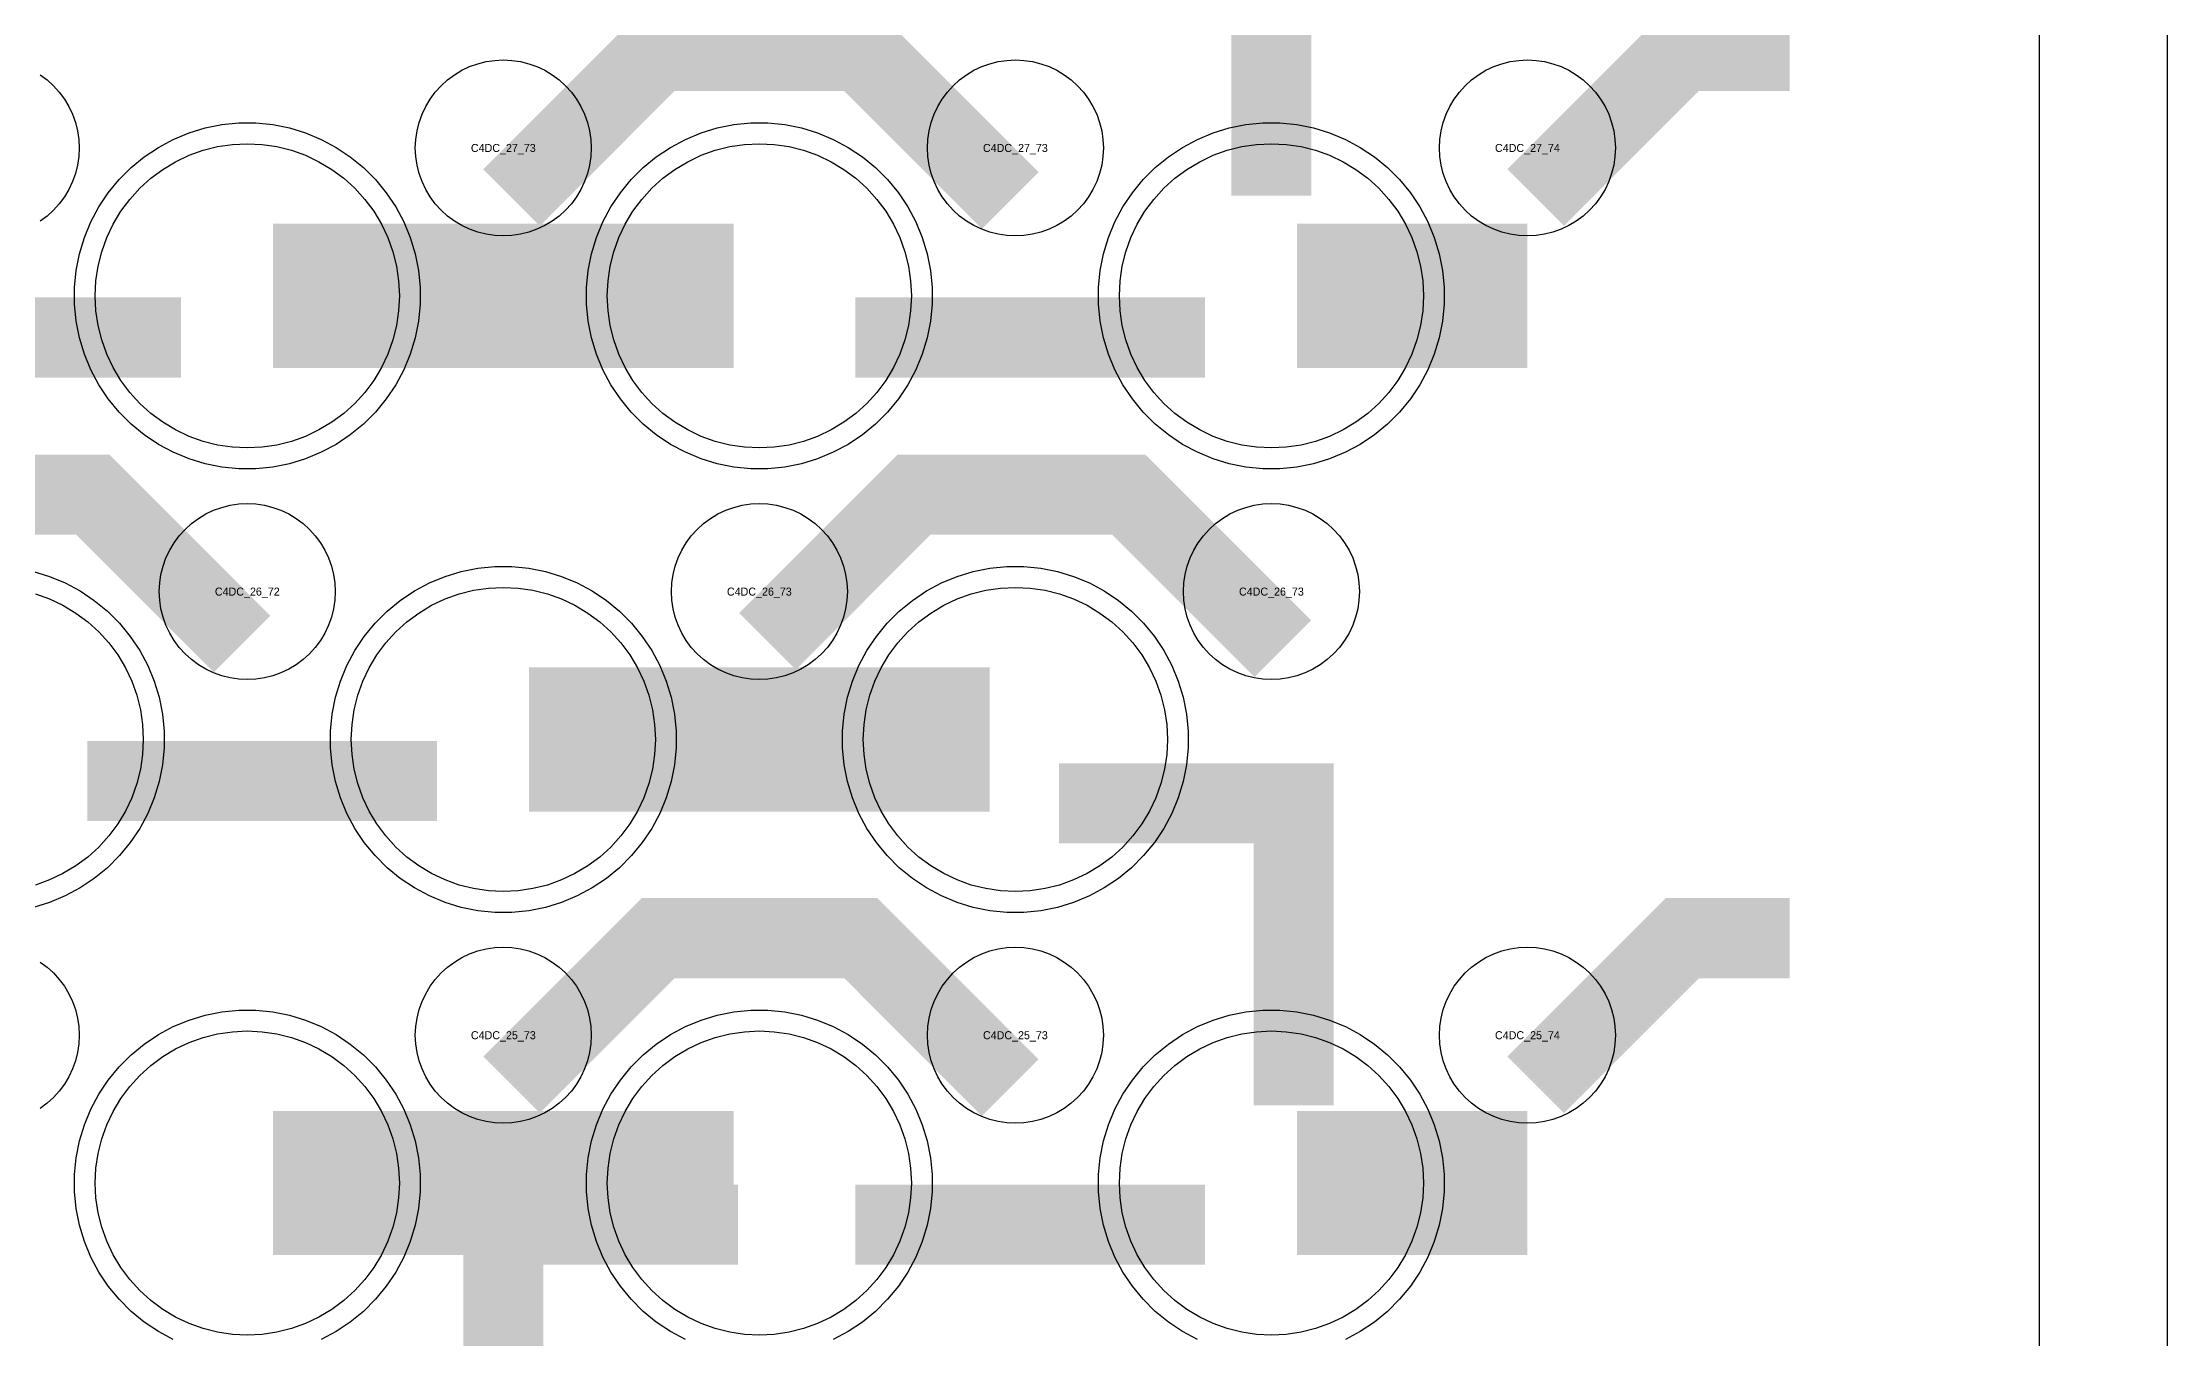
# Model space of a CAD drawing. Extents: x -11880 to 11880, y -14992 to 14992.
# Drawn here: x 11216 to 11880, y -11424 to -11019 of the extents above; entities that cross this region are included whole.
import ezdxf
from ezdxf.enums import TextEntityAlignment as Align

# ---------------------------------------------------------------- set-up
doc = ezdxf.new("R2010")
doc.units = 0
doc.header["$MEASUREMENT"] = 0
for name, color, linetype in [('GDS_775_DT_237', 138, 'CONTINUOUS'), ('OUTLINE', 30, 'CONTINUOUS'), ('RDL1_FS', 34, 'CONTINUOUS'), ('RDL_BS', 160, 'CONTINUOUS')]:
    doc.layers.add(name, color=color, linetype=linetype)

msp = doc.modelspace()

# ---------------------------------------------------------------- linework, layer by layer
at = {"layer": 'OUTLINE'}
for points in [[(-11880, -14992.5), (11880, -14992.5), (11880, 14992.5), (-11880, 14992.5)], [(-11840, -14952.5), (11840, -14952.5), (11840, 14952.5), (-11840, 14952.5)]]:
    msp.add_lwpolyline(points, close=True, dxfattribs=at)
at = {"layer": 'RDL1_FS', "color": 241, "true_color": 0xf7abae}
for points in [[(11280, -11145.844), (11275.343, -11145.615), (11270.732, -11144.931), (11266.209, -11143.799), (11261.819, -11142.227), (11257.605, -11140.235), (11253.605, -11137.837), (11249.86, -11135.059), (11246.406, -11131.929), (11243.276, -11128.475), (11240.498, -11124.73), (11238.1, -11120.73), (11236.108, -11116.516), (11234.536, -11112.126), (11233.404, -11107.603), (11232.72, -11102.992), (11232.491, -11098.335), (11232.72, -11093.678), (11233.404, -11089.067), (11234.536, -11084.544), (11236.108, -11080.154), (11238.1, -11075.94), (11240.498, -11071.94), (11243.276, -11068.195), (11246.406, -11064.741), (11249.86, -11061.611), (11253.605, -11058.833), (11257.605, -11056.435), (11261.819, -11054.443), (11266.209, -11052.871), (11270.732, -11051.739), (11275.343, -11051.055), (11280, -11050.826), (11284.657, -11051.055), (11289.268, -11051.739), (11293.791, -11052.871), (11298.181, -11054.443), (11302.395, -11056.435), (11306.395, -11058.833), (11310.14, -11061.611), (11313.594, -11064.741), (11316.724, -11068.195), (11319.502, -11071.94), (11321.9, -11075.94), (11323.892, -11080.154), (11325.464, -11084.544), (11326.596, -11089.067), (11327.28, -11093.678), (11327.509, -11098.335), (11327.28, -11102.992), (11326.596, -11107.603), (11325.464, -11112.126), (11323.892, -11116.516), (11321.9, -11120.73), (11319.502, -11124.73), (11316.724, -11128.475), (11313.594, -11131.929), (11310.14, -11135.059), (11306.395, -11137.837), (11302.395, -11140.235), (11298.181, -11142.227), (11293.791, -11143.799), (11289.268, -11144.931), (11284.657, -11145.615)], [(11440, -11145.844), (11435.343, -11145.615), (11430.732, -11144.931), (11426.209, -11143.799), (11421.819, -11142.227), (11417.605, -11140.235), (11413.605, -11137.837), (11409.86, -11135.059), (11406.406, -11131.929), (11403.276, -11128.475), (11400.498, -11124.73), (11398.1, -11120.73), (11396.108, -11116.516), (11394.536, -11112.126), (11393.404, -11107.603), (11392.72, -11102.992), (11392.491, -11098.335), (11392.72, -11093.678), (11393.404, -11089.067), (11394.536, -11084.544), (11396.108, -11080.154), (11398.1, -11075.94), (11400.498, -11071.94), (11403.276, -11068.195), (11406.406, -11064.741), (11409.86, -11061.611), (11413.605, -11058.833), (11417.605, -11056.435), (11421.819, -11054.443), (11426.209, -11052.871), (11430.732, -11051.739), (11435.343, -11051.055), (11440, -11050.826), (11444.657, -11051.055), (11449.268, -11051.739), (11453.791, -11052.871), (11458.181, -11054.443), (11462.395, -11056.435), (11466.395, -11058.833), (11470.14, -11061.611), (11473.594, -11064.741), (11476.724, -11068.195), (11479.502, -11071.94), (11481.9, -11075.94), (11483.892, -11080.154), (11485.464, -11084.544), (11486.596, -11089.067), (11487.28, -11093.678), (11487.509, -11098.335), (11487.28, -11102.992), (11486.596, -11107.603), (11485.464, -11112.126), (11483.892, -11116.516), (11481.9, -11120.73), (11479.502, -11124.73), (11476.724, -11128.475), (11473.594, -11131.929), (11470.14, -11135.059), (11466.395, -11137.837), (11462.395, -11140.235), (11458.181, -11142.227), (11453.791, -11143.799), (11449.268, -11144.931), (11444.657, -11145.615)], [(11600, -11145.844), (11595.343, -11145.615), (11590.732, -11144.931), (11586.209, -11143.799), (11581.819, -11142.227), (11577.605, -11140.235), (11573.605, -11137.837), (11569.86, -11135.059), (11566.406, -11131.929), (11563.276, -11128.475), (11560.498, -11124.73), (11558.1, -11120.73), (11556.108, -11116.516), (11554.536, -11112.126), (11553.404, -11107.603), (11552.72, -11102.992), (11552.491, -11098.335), (11552.72, -11093.678), (11553.404, -11089.067), (11554.536, -11084.544), (11556.108, -11080.154), (11558.1, -11075.94), (11560.498, -11071.94), (11563.276, -11068.195), (11566.406, -11064.741), (11569.86, -11061.611), (11573.605, -11058.833), (11577.605, -11056.435), (11581.819, -11054.443), (11586.209, -11052.871), (11590.732, -11051.739), (11595.343, -11051.055), (11600, -11050.826), (11604.657, -11051.055), (11609.268, -11051.739), (11613.791, -11052.871), (11618.181, -11054.443), (11622.395, -11056.435), (11626.395, -11058.833), (11630.14, -11061.611), (11633.594, -11064.741), (11636.724, -11068.195), (11639.502, -11071.94), (11641.9, -11075.94), (11643.892, -11080.154), (11645.464, -11084.544), (11646.596, -11089.067), (11647.28, -11093.678), (11647.509, -11098.335), (11647.28, -11102.992), (11646.596, -11107.603), (11645.464, -11112.126), (11643.892, -11116.516), (11641.9, -11120.73), (11639.502, -11124.73), (11636.724, -11128.475), (11633.594, -11131.929), (11630.14, -11135.059), (11626.395, -11137.837), (11622.395, -11140.235), (11618.181, -11142.227), (11613.791, -11143.799), (11609.268, -11144.931), (11604.657, -11145.615)], [(11360, -11284.409), (11355.343, -11284.18), (11350.732, -11283.496), (11346.209, -11282.364), (11341.819, -11280.792), (11337.605, -11278.8), (11333.605, -11276.402), (11329.86, -11273.624), (11326.406, -11270.494), (11323.276, -11267.04), (11320.498, -11263.295), (11318.1, -11259.295), (11316.108, -11255.081), (11314.536, -11250.691), (11313.404, -11246.168), (11312.72, -11241.557), (11312.491, -11236.9), (11312.72, -11232.243), (11313.404, -11227.632), (11314.536, -11223.109), (11316.108, -11218.719), (11318.1, -11214.505), (11320.498, -11210.505), (11323.276, -11206.76), (11326.406, -11203.306), (11329.86, -11200.176), (11333.605, -11197.398), (11337.605, -11195), (11341.819, -11193.008), (11346.209, -11191.436), (11350.732, -11190.304), (11355.343, -11189.62), (11360, -11189.391), (11364.657, -11189.62), (11369.268, -11190.304), (11373.791, -11191.436), (11378.181, -11193.008), (11382.395, -11195), (11386.395, -11197.398), (11390.14, -11200.176), (11393.594, -11203.306), (11396.724, -11206.76), (11399.502, -11210.505), (11401.9, -11214.505), (11403.892, -11218.719), (11405.464, -11223.109), (11406.596, -11227.632), (11407.28, -11232.243), (11407.509, -11236.9), (11407.28, -11241.557), (11406.596, -11246.168), (11405.464, -11250.691), (11403.892, -11255.081), (11401.9, -11259.295), (11399.502, -11263.295), (11396.724, -11267.04), (11393.594, -11270.494), (11390.14, -11273.624), (11386.395, -11276.402), (11382.395, -11278.8), (11378.181, -11280.792), (11373.791, -11282.364), (11369.268, -11283.496), (11364.657, -11284.18)], [(11520, -11284.409), (11515.343, -11284.18), (11510.732, -11283.496), (11506.209, -11282.364), (11501.819, -11280.792), (11497.605, -11278.8), (11493.605, -11276.402), (11489.86, -11273.624), (11486.406, -11270.494), (11483.276, -11267.04), (11480.498, -11263.295), (11478.1, -11259.295), (11476.108, -11255.081), (11474.536, -11250.691), (11473.404, -11246.168), (11472.72, -11241.557), (11472.491, -11236.9), (11472.72, -11232.243), (11473.404, -11227.632), (11474.536, -11223.109), (11476.108, -11218.719), (11478.1, -11214.505), (11480.498, -11210.505), (11483.276, -11206.76), (11486.406, -11203.306), (11489.86, -11200.176), (11493.605, -11197.398), (11497.605, -11195), (11501.819, -11193.008), (11506.209, -11191.436), (11510.732, -11190.304), (11515.343, -11189.62), (11520, -11189.391), (11524.657, -11189.62), (11529.268, -11190.304), (11533.791, -11191.436), (11538.181, -11193.008), (11542.395, -11195), (11546.395, -11197.398), (11550.14, -11200.176), (11553.594, -11203.306), (11556.724, -11206.76), (11559.502, -11210.505), (11561.9, -11214.505), (11563.892, -11218.719), (11565.464, -11223.109), (11566.596, -11227.632), (11567.28, -11232.243), (11567.509, -11236.9), (11567.28, -11241.557), (11566.596, -11246.168), (11565.464, -11250.691), (11563.892, -11255.081), (11561.9, -11259.295), (11559.502, -11263.295), (11556.724, -11267.04), (11553.594, -11270.494), (11550.14, -11273.624), (11546.395, -11276.402), (11542.395, -11278.8), (11538.181, -11280.792), (11533.791, -11282.364), (11529.268, -11283.496), (11524.657, -11284.18)], [(11280, -11422.969), (11275.343, -11422.74), (11270.732, -11422.056), (11266.209, -11420.924), (11261.819, -11419.352), (11257.605, -11417.36), (11253.605, -11414.962), (11249.86, -11412.184), (11246.406, -11409.054), (11243.276, -11405.6), (11240.498, -11401.855), (11238.1, -11397.855), (11236.108, -11393.641), (11234.536, -11389.251), (11233.404, -11384.728), (11232.72, -11380.117), (11232.491, -11375.46), (11232.72, -11370.803), (11233.404, -11366.192), (11234.536, -11361.669), (11236.108, -11357.279), (11238.1, -11353.065), (11240.498, -11349.065), (11243.276, -11345.32), (11246.406, -11341.866), (11249.86, -11338.736), (11253.605, -11335.958), (11257.605, -11333.56), (11261.819, -11331.568), (11266.209, -11329.996), (11270.732, -11328.864), (11275.343, -11328.18), (11280, -11327.951), (11284.657, -11328.18), (11289.268, -11328.864), (11293.791, -11329.996), (11298.181, -11331.568), (11302.395, -11333.56), (11306.395, -11335.958), (11310.14, -11338.736), (11313.594, -11341.866), (11316.724, -11345.32), (11319.502, -11349.065), (11321.9, -11353.065), (11323.892, -11357.279), (11325.464, -11361.669), (11326.596, -11366.192), (11327.28, -11370.803), (11327.509, -11375.46), (11327.28, -11380.117), (11326.596, -11384.728), (11325.464, -11389.251), (11323.892, -11393.641), (11321.9, -11397.855), (11319.502, -11401.855), (11316.724, -11405.6), (11313.594, -11409.054), (11310.14, -11412.184), (11306.395, -11414.962), (11302.395, -11417.36), (11298.181, -11419.352), (11293.791, -11420.924), (11289.268, -11422.056), (11284.657, -11422.74)], [(11440, -11422.969), (11435.343, -11422.74), (11430.732, -11422.056), (11426.209, -11420.924), (11421.819, -11419.352), (11417.605, -11417.36), (11413.605, -11414.962), (11409.86, -11412.184), (11406.406, -11409.054), (11403.276, -11405.6), (11400.498, -11401.855), (11398.1, -11397.855), (11396.108, -11393.641), (11394.536, -11389.251), (11393.404, -11384.728), (11392.72, -11380.117), (11392.491, -11375.46), (11392.72, -11370.803), (11393.404, -11366.192), (11394.536, -11361.669), (11396.108, -11357.279), (11398.1, -11353.065), (11400.498, -11349.065), (11403.276, -11345.32), (11406.406, -11341.866), (11409.86, -11338.736), (11413.605, -11335.958), (11417.605, -11333.56), (11421.819, -11331.568), (11426.209, -11329.996), (11430.732, -11328.864), (11435.343, -11328.18), (11440, -11327.951), (11444.657, -11328.18), (11449.268, -11328.864), (11453.791, -11329.996), (11458.181, -11331.568), (11462.395, -11333.56), (11466.395, -11335.958), (11470.14, -11338.736), (11473.594, -11341.866), (11476.724, -11345.32), (11479.502, -11349.065), (11481.9, -11353.065), (11483.892, -11357.279), (11485.464, -11361.669), (11486.596, -11366.192), (11487.28, -11370.803), (11487.509, -11375.46), (11487.28, -11380.117), (11486.596, -11384.728), (11485.464, -11389.251), (11483.892, -11393.641), (11481.9, -11397.855), (11479.502, -11401.855), (11476.724, -11405.6), (11473.594, -11409.054), (11470.14, -11412.184), (11466.395, -11414.962), (11462.395, -11417.36), (11458.181, -11419.352), (11453.791, -11420.924), (11449.268, -11422.056), (11444.657, -11422.74)], [(11600, -11422.969), (11595.343, -11422.74), (11590.732, -11422.056), (11586.209, -11420.924), (11581.819, -11419.352), (11577.605, -11417.36), (11573.605, -11414.962), (11569.86, -11412.184), (11566.406, -11409.054), (11563.276, -11405.6), (11560.498, -11401.855), (11558.1, -11397.855), (11556.108, -11393.641), (11554.536, -11389.251), (11553.404, -11384.728), (11552.72, -11380.117), (11552.491, -11375.46), (11552.72, -11370.803), (11553.404, -11366.192), (11554.536, -11361.669), (11556.108, -11357.279), (11558.1, -11353.065), (11560.498, -11349.065), (11563.276, -11345.32), (11566.406, -11341.866), (11569.86, -11338.736), (11573.605, -11335.958), (11577.605, -11333.56), (11581.819, -11331.568), (11586.209, -11329.996), (11590.732, -11328.864), (11595.343, -11328.18), (11600, -11327.951), (11604.657, -11328.18), (11609.268, -11328.864), (11613.791, -11329.996), (11618.181, -11331.568), (11622.395, -11333.56), (11626.395, -11335.958), (11630.14, -11338.736), (11633.594, -11341.866), (11636.724, -11345.32), (11639.502, -11349.065), (11641.9, -11353.065), (11643.892, -11357.279), (11645.464, -11361.669), (11646.596, -11366.192), (11647.28, -11370.803), (11647.509, -11375.46), (11647.28, -11380.117), (11646.596, -11384.728), (11645.464, -11389.251), (11643.892, -11393.641), (11641.9, -11397.855), (11639.502, -11401.855), (11636.724, -11405.6), (11633.594, -11409.054), (11630.14, -11412.184), (11626.395, -11414.962), (11622.395, -11417.36), (11618.181, -11419.352), (11613.791, -11420.924), (11609.268, -11422.056), (11604.657, -11422.74)]]:
    msp.add_lwpolyline(points, close=True, dxfattribs=at)
for points in [[(11288.002, -11098.335, 45, 45, 0), (11360.002, -11098.335, 45, 45, 0)], [(11360.002, -11098.335, 45, 45, 0), (11432.002, -11098.335, 45, 45, 0)], [(11608.002, -11098.335, 45, 45, 0), (11680.002, -11098.335, 45, 45, 0)], [(11368.002, -11236.9, 45, 45, 0), (11440.002, -11236.9, 45, 45, 0)], [(11440.002, -11236.9, 45, 45, 0), (11512.002, -11236.9, 45, 45, 0)], [(11288.002, -11375.46, 45, 45, 0), (11360.002, -11375.46, 45, 45, 0)], [(11360.002, -11375.46, 45, 45, 0), (11432.002, -11375.46, 45, 45, 0)], [(11608.002, -11375.46, 45, 45, 0), (11680.002, -11375.46, 45, 45, 0)]]:
    msp.add_lwpolyline(points, format="xyseb", dxfattribs=at)
msp.add_lwpolyline([(11213.791, -11191.436), (11218.181, -11193.008), (11222.395, -11195), (11226.395, -11197.398), (11230.14, -11200.176), (11233.594, -11203.306), (11236.724, -11206.76), (11239.502, -11210.505), (11241.9, -11214.505), (11243.892, -11218.719), (11245.464, -11223.109), (11246.596, -11227.632), (11247.28, -11232.243), (11247.509, -11236.9), (11247.28, -11241.557), (11246.596, -11246.168), (11245.464, -11250.691), (11243.892, -11255.081), (11241.9, -11259.295), (11239.502, -11263.295), (11236.724, -11267.04), (11233.594, -11270.494), (11230.14, -11273.624), (11226.395, -11276.402), (11222.395, -11278.8), (11218.181, -11280.792), (11213.791, -11282.364)], dxfattribs=at)
at = {"layer": 'RDL_BS', "color": 241, "true_color": 0xf7abae}
for points in [[(11600, -11067.065, 25, 25, 0), (11600, -10960.288, 25, 25, 0)], [(11600, -11067.065, 25, 25, 0), (11600, -10960.288, 25, 25, 0)], [(11150.016, -11111.348, 25, 25, 0), (11259.281, -11111.348, 25, 25, 0)], [(11470.016, -11111.348, 25, 25, 0), (11579.281, -11111.348, 25, 25, 0)], [(11606.951, -11351.144, 25, 25, 0), (11606.951, -11244.367, 25, 25, 0)], [(11606.951, -11351.144, 25, 25, 0), (11606.951, -11244.367, 25, 25, 0)], [(11230.016, -11249.913, 25, 25, 0), (11339.281, -11249.913, 25, 25, 0)], [(11619.451, -11256.867, 25, 25, 0), (11533.618, -11256.867, 25, 25, 0)], [(11619.451, -11256.867, 25, 25, 0), (11554.784, -11256.867, 25, 25, 0)], [(11360, -11482.755, 25, 25, 0), (11360, -11375.978, 25, 25, 0)], [(11360, -11482.755, 25, 25, 0), (11360, -11375.978, 25, 25, 0)], [(11347.5, -11388.478, 25, 25, 0), (11412.167, -11388.478, 25, 25, 0)], [(11347.5, -11388.478, 25, 25, 0), (11433.333, -11388.478, 25, 25, 0)], [(11470.016, -11388.473, 25, 25, 0), (11579.281, -11388.473, 25, 25, 0)]]:
    msp.add_lwpolyline(points, format="xyseb", dxfattribs=at)
at = {"layer": 'RDL_BS'}
for points in [[(11362.562, -11067.649, 25, 25, 0), (11408.377, -11021.834, 25, 25, 0), (11441.93, -11021.834, 25, 25, 0)], [(11518.401, -11068.548, 25, 25, 0), (11471.687, -11021.834, 25, 25, 0), (11441.929, -11021.834, 25, 25, 0)], [(11682.562, -11067.649, 25, 25, 0), (11728.377, -11021.834, 25, 25, 0), (11761.93, -11021.834, 25, 25, 0)], [(11278.401, -11207.113, 25, 25, 0), (11231.687, -11160.399, 25, 25, 0), (11201.929, -11160.399, 25, 25, 0)], [(11442.562, -11206.214, 25, 25, 0), (11488.377, -11160.399, 25, 25, 0), (11521.93, -11160.399, 25, 25, 0)], [(11603.555, -11208.519, 25, 25, 0), (11555.435, -11160.399, 25, 25, 0), (11521.838, -11160.399, 25, 25, 0)], [(11362.562, -11344.774, 25, 25, 0), (11408.377, -11298.959, 25, 25, 0), (11441.93, -11298.959, 25, 25, 0)], [(11518.401, -11345.673, 25, 25, 0), (11471.687, -11298.959, 25, 25, 0), (11441.929, -11298.959, 25, 25, 0)], [(11682.562, -11344.774, 25, 25, 0), (11728.377, -11298.959, 25, 25, 0), (11761.93, -11298.959, 25, 25, 0)]]:
    msp.add_lwpolyline(points, format="xyseb", dxfattribs=at)
for points in [[(11360, -11079.641), (11357.307, -11079.509), (11354.635, -11079.113), (11352.016, -11078.456), (11349.481, -11077.549), (11347.044, -11076.397), (11344.72, -11075.004), (11342.557, -11073.401), (11340.558, -11071.589), (11338.746, -11069.59), (11337.143, -11067.427), (11335.75, -11065.103), (11334.598, -11062.666), (11333.691, -11060.131), (11333.034, -11057.512), (11332.638, -11054.84), (11332.506, -11052.147), (11332.638, -11049.454), (11333.034, -11046.782), (11333.691, -11044.163), (11334.598, -11041.628), (11335.75, -11039.191), (11337.143, -11036.867), (11338.746, -11034.704), (11340.558, -11032.705), (11342.557, -11030.893), (11344.72, -11029.29), (11347.044, -11027.897), (11349.481, -11026.745), (11352.016, -11025.838), (11354.635, -11025.181), (11357.307, -11024.785), (11360, -11024.653), (11362.693, -11024.785), (11365.365, -11025.181), (11367.984, -11025.838), (11370.519, -11026.745), (11372.956, -11027.897), (11375.28, -11029.29), (11377.443, -11030.893), (11379.442, -11032.705), (11381.254, -11034.704), (11382.857, -11036.867), (11384.25, -11039.191), (11385.402, -11041.628), (11386.309, -11044.163), (11386.966, -11046.782), (11387.362, -11049.454), (11387.494, -11052.147), (11387.362, -11054.84), (11386.966, -11057.512), (11386.309, -11060.131), (11385.402, -11062.666), (11384.25, -11065.103), (11382.857, -11067.427), (11381.254, -11069.59), (11379.442, -11071.589), (11377.443, -11073.401), (11375.28, -11075.004), (11372.956, -11076.397), (11370.519, -11077.549), (11367.984, -11078.456), (11365.365, -11079.113), (11362.693, -11079.509)], [(11520, -11079.641), (11517.307, -11079.509), (11514.635, -11079.113), (11512.016, -11078.456), (11509.481, -11077.549), (11507.044, -11076.397), (11504.72, -11075.004), (11502.557, -11073.401), (11500.558, -11071.589), (11498.746, -11069.59), (11497.143, -11067.427), (11495.75, -11065.103), (11494.598, -11062.666), (11493.691, -11060.131), (11493.034, -11057.512), (11492.638, -11054.84), (11492.506, -11052.147), (11492.638, -11049.454), (11493.034, -11046.782), (11493.691, -11044.163), (11494.598, -11041.628), (11495.75, -11039.191), (11497.143, -11036.867), (11498.746, -11034.704), (11500.558, -11032.705), (11502.557, -11030.893), (11504.72, -11029.29), (11507.044, -11027.897), (11509.481, -11026.745), (11512.016, -11025.838), (11514.635, -11025.181), (11517.307, -11024.785), (11520, -11024.653), (11522.693, -11024.785), (11525.365, -11025.181), (11527.984, -11025.838), (11530.519, -11026.745), (11532.956, -11027.897), (11535.28, -11029.29), (11537.443, -11030.893), (11539.442, -11032.705), (11541.254, -11034.704), (11542.857, -11036.867), (11544.25, -11039.191), (11545.402, -11041.628), (11546.309, -11044.163), (11546.966, -11046.782), (11547.362, -11049.454), (11547.494, -11052.147), (11547.362, -11054.84), (11546.966, -11057.512), (11546.309, -11060.131), (11545.402, -11062.666), (11544.25, -11065.103), (11542.857, -11067.427), (11541.254, -11069.59), (11539.442, -11071.589), (11537.443, -11073.401), (11535.28, -11075.004), (11532.956, -11076.397), (11530.519, -11077.549), (11527.984, -11078.456), (11525.365, -11079.113), (11522.693, -11079.509)], [(11680, -11079.641), (11677.307, -11079.509), (11674.635, -11079.113), (11672.016, -11078.456), (11669.481, -11077.549), (11667.044, -11076.397), (11664.72, -11075.004), (11662.557, -11073.401), (11660.558, -11071.589), (11658.746, -11069.59), (11657.143, -11067.427), (11655.75, -11065.103), (11654.598, -11062.666), (11653.691, -11060.131), (11653.034, -11057.512), (11652.638, -11054.84), (11652.506, -11052.147), (11652.638, -11049.454), (11653.034, -11046.782), (11653.691, -11044.163), (11654.598, -11041.628), (11655.75, -11039.191), (11657.143, -11036.867), (11658.746, -11034.704), (11660.558, -11032.705), (11662.557, -11030.893), (11664.72, -11029.29), (11667.044, -11027.897), (11669.481, -11026.745), (11672.016, -11025.838), (11674.635, -11025.181), (11677.307, -11024.785), (11680, -11024.653), (11682.693, -11024.785), (11685.365, -11025.181), (11687.984, -11025.838), (11690.519, -11026.745), (11692.956, -11027.897), (11695.28, -11029.29), (11697.443, -11030.893), (11699.442, -11032.705), (11701.254, -11034.704), (11702.857, -11036.867), (11704.25, -11039.191), (11705.402, -11041.628), (11706.309, -11044.163), (11706.966, -11046.782), (11707.362, -11049.454), (11707.494, -11052.147), (11707.362, -11054.84), (11706.966, -11057.512), (11706.309, -11060.131), (11705.402, -11062.666), (11704.25, -11065.103), (11702.857, -11067.427), (11701.254, -11069.59), (11699.442, -11071.589), (11697.443, -11073.401), (11695.28, -11075.004), (11692.956, -11076.397), (11690.519, -11077.549), (11687.984, -11078.456), (11685.365, -11079.113), (11682.693, -11079.509)], [(11280, -11218.206), (11277.307, -11218.074), (11274.635, -11217.678), (11272.016, -11217.021), (11269.481, -11216.114), (11267.044, -11214.962), (11264.72, -11213.569), (11262.557, -11211.966), (11260.558, -11210.154), (11258.746, -11208.155), (11257.143, -11205.992), (11255.75, -11203.668), (11254.598, -11201.231), (11253.691, -11198.696), (11253.034, -11196.077), (11252.638, -11193.405), (11252.506, -11190.712), (11252.638, -11188.019), (11253.034, -11185.347), (11253.691, -11182.728), (11254.598, -11180.193), (11255.75, -11177.756), (11257.143, -11175.432), (11258.746, -11173.269), (11260.558, -11171.27), (11262.557, -11169.458), (11264.72, -11167.855), (11267.044, -11166.462), (11269.481, -11165.31), (11272.016, -11164.403), (11274.635, -11163.746), (11277.307, -11163.35), (11280, -11163.218), (11282.693, -11163.35), (11285.365, -11163.746), (11287.984, -11164.403), (11290.519, -11165.31), (11292.956, -11166.462), (11295.28, -11167.855), (11297.443, -11169.458), (11299.442, -11171.27), (11301.254, -11173.269), (11302.857, -11175.432), (11304.25, -11177.756), (11305.402, -11180.193), (11306.309, -11182.728), (11306.966, -11185.347), (11307.362, -11188.019), (11307.494, -11190.712), (11307.362, -11193.405), (11306.966, -11196.077), (11306.309, -11198.696), (11305.402, -11201.231), (11304.25, -11203.668), (11302.857, -11205.992), (11301.254, -11208.155), (11299.442, -11210.154), (11297.443, -11211.966), (11295.28, -11213.569), (11292.956, -11214.962), (11290.519, -11216.114), (11287.984, -11217.021), (11285.365, -11217.678), (11282.693, -11218.074)], [(11440, -11218.206), (11437.307, -11218.074), (11434.635, -11217.678), (11432.016, -11217.021), (11429.481, -11216.114), (11427.044, -11214.962), (11424.72, -11213.569), (11422.557, -11211.966), (11420.558, -11210.154), (11418.746, -11208.155), (11417.143, -11205.992), (11415.75, -11203.668), (11414.598, -11201.231), (11413.691, -11198.696), (11413.034, -11196.077), (11412.638, -11193.405), (11412.506, -11190.712), (11412.638, -11188.019), (11413.034, -11185.347), (11413.691, -11182.728), (11414.598, -11180.193), (11415.75, -11177.756), (11417.143, -11175.432), (11418.746, -11173.269), (11420.558, -11171.27), (11422.557, -11169.458), (11424.72, -11167.855), (11427.044, -11166.462), (11429.481, -11165.31), (11432.016, -11164.403), (11434.635, -11163.746), (11437.307, -11163.35), (11440, -11163.218), (11442.693, -11163.35), (11445.365, -11163.746), (11447.984, -11164.403), (11450.519, -11165.31), (11452.956, -11166.462), (11455.28, -11167.855), (11457.443, -11169.458), (11459.442, -11171.27), (11461.254, -11173.269), (11462.857, -11175.432), (11464.25, -11177.756), (11465.402, -11180.193), (11466.309, -11182.728), (11466.966, -11185.347), (11467.362, -11188.019), (11467.494, -11190.712), (11467.362, -11193.405), (11466.966, -11196.077), (11466.309, -11198.696), (11465.402, -11201.231), (11464.25, -11203.668), (11462.857, -11205.992), (11461.254, -11208.155), (11459.442, -11210.154), (11457.443, -11211.966), (11455.28, -11213.569), (11452.956, -11214.962), (11450.519, -11216.114), (11447.984, -11217.021), (11445.365, -11217.678), (11442.693, -11218.074)], [(11600, -11218.206), (11597.307, -11218.074), (11594.635, -11217.678), (11592.016, -11217.021), (11589.481, -11216.114), (11587.044, -11214.962), (11584.72, -11213.569), (11582.557, -11211.966), (11580.558, -11210.154), (11578.746, -11208.155), (11577.143, -11205.992), (11575.75, -11203.668), (11574.598, -11201.231), (11573.691, -11198.696), (11573.034, -11196.077), (11572.638, -11193.405), (11572.506, -11190.712), (11572.638, -11188.019), (11573.034, -11185.347), (11573.691, -11182.728), (11574.598, -11180.193), (11575.75, -11177.756), (11577.143, -11175.432), (11578.746, -11173.269), (11580.558, -11171.27), (11582.557, -11169.458), (11584.72, -11167.855), (11587.044, -11166.462), (11589.481, -11165.31), (11592.016, -11164.403), (11594.635, -11163.746), (11597.307, -11163.35), (11600, -11163.218), (11602.693, -11163.35), (11605.365, -11163.746), (11607.984, -11164.403), (11610.519, -11165.31), (11612.956, -11166.462), (11615.28, -11167.855), (11617.443, -11169.458), (11619.442, -11171.27), (11621.254, -11173.269), (11622.857, -11175.432), (11624.25, -11177.756), (11625.402, -11180.193), (11626.309, -11182.728), (11626.966, -11185.347), (11627.362, -11188.019), (11627.494, -11190.712), (11627.362, -11193.405), (11626.966, -11196.077), (11626.309, -11198.696), (11625.402, -11201.231), (11624.25, -11203.668), (11622.857, -11205.992), (11621.254, -11208.155), (11619.442, -11210.154), (11617.443, -11211.966), (11615.28, -11213.569), (11612.956, -11214.962), (11610.519, -11216.114), (11607.984, -11217.021), (11605.365, -11217.678), (11602.693, -11218.074)], [(11360, -11356.766), (11357.307, -11356.634), (11354.635, -11356.238), (11352.016, -11355.581), (11349.481, -11354.674), (11347.044, -11353.522), (11344.72, -11352.129), (11342.557, -11350.526), (11340.558, -11348.714), (11338.746, -11346.715), (11337.143, -11344.552), (11335.75, -11342.228), (11334.598, -11339.791), (11333.691, -11337.256), (11333.034, -11334.637), (11332.638, -11331.965), (11332.506, -11329.272), (11332.638, -11326.579), (11333.034, -11323.907), (11333.691, -11321.288), (11334.598, -11318.753), (11335.75, -11316.316), (11337.143, -11313.992), (11338.746, -11311.829), (11340.558, -11309.83), (11342.557, -11308.018), (11344.72, -11306.415), (11347.044, -11305.022), (11349.481, -11303.87), (11352.016, -11302.963), (11354.635, -11302.306), (11357.307, -11301.91), (11360, -11301.778), (11362.693, -11301.91), (11365.365, -11302.306), (11367.984, -11302.963), (11370.519, -11303.87), (11372.956, -11305.022), (11375.28, -11306.415), (11377.443, -11308.018), (11379.442, -11309.83), (11381.254, -11311.829), (11382.857, -11313.992), (11384.25, -11316.316), (11385.402, -11318.753), (11386.309, -11321.288), (11386.966, -11323.907), (11387.362, -11326.579), (11387.494, -11329.272), (11387.362, -11331.965), (11386.966, -11334.637), (11386.309, -11337.256), (11385.402, -11339.791), (11384.25, -11342.228), (11382.857, -11344.552), (11381.254, -11346.715), (11379.442, -11348.714), (11377.443, -11350.526), (11375.28, -11352.129), (11372.956, -11353.522), (11370.519, -11354.674), (11367.984, -11355.581), (11365.365, -11356.238), (11362.693, -11356.634)], [(11520, -11356.766), (11517.307, -11356.634), (11514.635, -11356.238), (11512.016, -11355.581), (11509.481, -11354.674), (11507.044, -11353.522), (11504.72, -11352.129), (11502.557, -11350.526), (11500.558, -11348.714), (11498.746, -11346.715), (11497.143, -11344.552), (11495.75, -11342.228), (11494.598, -11339.791), (11493.691, -11337.256), (11493.034, -11334.637), (11492.638, -11331.965), (11492.506, -11329.272), (11492.638, -11326.579), (11493.034, -11323.907), (11493.691, -11321.288), (11494.598, -11318.753), (11495.75, -11316.316), (11497.143, -11313.992), (11498.746, -11311.829), (11500.558, -11309.83), (11502.557, -11308.018), (11504.72, -11306.415), (11507.044, -11305.022), (11509.481, -11303.87), (11512.016, -11302.963), (11514.635, -11302.306), (11517.307, -11301.91), (11520, -11301.778), (11522.693, -11301.91), (11525.365, -11302.306), (11527.984, -11302.963), (11530.519, -11303.87), (11532.956, -11305.022), (11535.28, -11306.415), (11537.443, -11308.018), (11539.442, -11309.83), (11541.254, -11311.829), (11542.857, -11313.992), (11544.25, -11316.316), (11545.402, -11318.753), (11546.309, -11321.288), (11546.966, -11323.907), (11547.362, -11326.579), (11547.494, -11329.272), (11547.362, -11331.965), (11546.966, -11334.637), (11546.309, -11337.256), (11545.402, -11339.791), (11544.25, -11342.228), (11542.857, -11344.552), (11541.254, -11346.715), (11539.442, -11348.714), (11537.443, -11350.526), (11535.28, -11352.129), (11532.956, -11353.522), (11530.519, -11354.674), (11527.984, -11355.581), (11525.365, -11356.238), (11522.693, -11356.634)], [(11680, -11356.766), (11677.307, -11356.634), (11674.635, -11356.238), (11672.016, -11355.581), (11669.481, -11354.674), (11667.044, -11353.522), (11664.72, -11352.129), (11662.557, -11350.526), (11660.558, -11348.714), (11658.746, -11346.715), (11657.143, -11344.552), (11655.75, -11342.228), (11654.598, -11339.791), (11653.691, -11337.256), (11653.034, -11334.637), (11652.638, -11331.965), (11652.506, -11329.272), (11652.638, -11326.579), (11653.034, -11323.907), (11653.691, -11321.288), (11654.598, -11318.753), (11655.75, -11316.316), (11657.143, -11313.992), (11658.746, -11311.829), (11660.558, -11309.83), (11662.557, -11308.018), (11664.72, -11306.415), (11667.044, -11305.022), (11669.481, -11303.87), (11672.016, -11302.963), (11674.635, -11302.306), (11677.307, -11301.91), (11680, -11301.778), (11682.693, -11301.91), (11685.365, -11302.306), (11687.984, -11302.963), (11690.519, -11303.87), (11692.956, -11305.022), (11695.28, -11306.415), (11697.443, -11308.018), (11699.442, -11309.83), (11701.254, -11311.829), (11702.857, -11313.992), (11704.25, -11316.316), (11705.402, -11318.753), (11706.309, -11321.288), (11706.966, -11323.907), (11707.362, -11326.579), (11707.494, -11329.272), (11707.362, -11331.965), (11706.966, -11334.637), (11706.309, -11337.256), (11705.402, -11339.791), (11704.25, -11342.228), (11702.857, -11344.552), (11701.254, -11346.715), (11699.442, -11348.714), (11697.443, -11350.526), (11695.28, -11352.129), (11692.956, -11353.522), (11690.519, -11354.674), (11687.984, -11355.581), (11685.365, -11356.238), (11682.693, -11356.634)]]:
    msp.add_lwpolyline(points, close=True, dxfattribs=at)
for points in [[(11215.28, -11029.29), (11217.443, -11030.893), (11219.442, -11032.705), (11221.254, -11034.704), (11222.857, -11036.867), (11224.25, -11039.191), (11225.402, -11041.628), (11226.309, -11044.163), (11226.966, -11046.782), (11227.362, -11049.454), (11227.494, -11052.147), (11227.362, -11054.84), (11226.966, -11057.512), (11226.309, -11060.131), (11225.402, -11062.666), (11224.25, -11065.103), (11222.857, -11067.427), (11221.254, -11069.59), (11219.442, -11071.589), (11217.443, -11073.401), (11215.28, -11075.004)], [(11215.28, -11306.415), (11217.443, -11308.018), (11219.442, -11309.83), (11221.254, -11311.829), (11222.857, -11313.992), (11224.25, -11316.316), (11225.402, -11318.753), (11226.309, -11321.288), (11226.966, -11323.907), (11227.362, -11326.579), (11227.494, -11329.272), (11227.362, -11331.965), (11226.966, -11334.637), (11226.309, -11337.256), (11225.402, -11339.791), (11224.25, -11342.228), (11222.857, -11344.552), (11221.254, -11346.715), (11219.442, -11348.714), (11217.443, -11350.526), (11215.28, -11352.129)]]:
    msp.add_lwpolyline(points, dxfattribs=at)
at = {"layer": 'RDL_BS', "color": 241, "true_color": 0xf7abae}
for points in [[(11277.356, -11152.335), (11272.062, -11151.818), (11266.835, -11150.772), (11261.795, -11149.241), (11256.885, -11147.21), (11252.223, -11144.718), (11247.809, -11141.771), (11243.708, -11138.409), (11239.926, -11134.627), (11236.564, -11130.526), (11233.617, -11126.112), (11231.125, -11121.45), (11229.094, -11116.54), (11227.563, -11111.5), (11226.517, -11106.273), (11226, -11100.979), (11226, -11095.691), (11226.517, -11090.397), (11227.563, -11085.17), (11229.094, -11080.13), (11231.125, -11075.22), (11233.617, -11070.558), (11236.564, -11066.144), (11239.926, -11062.043), (11243.708, -11058.261), (11247.809, -11054.899), (11252.223, -11051.952), (11256.885, -11049.46), (11261.795, -11047.429), (11266.835, -11045.898), (11272.062, -11044.852), (11277.356, -11044.335), (11282.644, -11044.335), (11287.938, -11044.852), (11293.165, -11045.898), (11298.205, -11047.429), (11303.115, -11049.46), (11307.777, -11051.952), (11312.191, -11054.899), (11316.292, -11058.261), (11320.074, -11062.043), (11323.436, -11066.144), (11326.383, -11070.558), (11328.875, -11075.22), (11330.906, -11080.13), (11332.437, -11085.17), (11333.483, -11090.397), (11334, -11095.691), (11334, -11100.979), (11333.483, -11106.273), (11332.437, -11111.5), (11330.906, -11116.54), (11328.875, -11121.45), (11326.383, -11126.112), (11323.436, -11130.526), (11320.074, -11134.627), (11316.292, -11138.409), (11312.191, -11141.771), (11307.777, -11144.718), (11303.115, -11147.21), (11298.205, -11149.241), (11293.165, -11150.772), (11287.938, -11151.818), (11282.644, -11152.335)], [(11437.356, -11152.335), (11432.062, -11151.818), (11426.835, -11150.772), (11421.795, -11149.241), (11416.885, -11147.21), (11412.223, -11144.718), (11407.809, -11141.771), (11403.708, -11138.409), (11399.926, -11134.627), (11396.564, -11130.526), (11393.617, -11126.112), (11391.125, -11121.45), (11389.094, -11116.54), (11387.563, -11111.5), (11386.517, -11106.273), (11386, -11100.979), (11386, -11095.691), (11386.517, -11090.397), (11387.563, -11085.17), (11389.094, -11080.13), (11391.125, -11075.22), (11393.617, -11070.558), (11396.564, -11066.144), (11399.926, -11062.043), (11403.708, -11058.261), (11407.809, -11054.899), (11412.223, -11051.952), (11416.885, -11049.46), (11421.795, -11047.429), (11426.835, -11045.898), (11432.062, -11044.852), (11437.356, -11044.335), (11442.644, -11044.335), (11447.938, -11044.852), (11453.165, -11045.898), (11458.205, -11047.429), (11463.115, -11049.46), (11467.777, -11051.952), (11472.191, -11054.899), (11476.292, -11058.261), (11480.074, -11062.043), (11483.436, -11066.144), (11486.383, -11070.558), (11488.875, -11075.22), (11490.906, -11080.13), (11492.437, -11085.17), (11493.483, -11090.397), (11494, -11095.691), (11494, -11100.979), (11493.483, -11106.273), (11492.437, -11111.5), (11490.906, -11116.54), (11488.875, -11121.45), (11486.383, -11126.112), (11483.436, -11130.526), (11480.074, -11134.627), (11476.292, -11138.409), (11472.191, -11141.771), (11467.777, -11144.718), (11463.115, -11147.21), (11458.205, -11149.241), (11453.165, -11150.772), (11447.938, -11151.818), (11442.644, -11152.335)], [(11597.356, -11152.335), (11592.062, -11151.818), (11586.835, -11150.772), (11581.795, -11149.241), (11576.885, -11147.21), (11572.223, -11144.718), (11567.809, -11141.771), (11563.708, -11138.409), (11559.926, -11134.627), (11556.564, -11130.526), (11553.617, -11126.112), (11551.125, -11121.45), (11549.094, -11116.54), (11547.563, -11111.5), (11546.517, -11106.273), (11546, -11100.979), (11546, -11095.691), (11546.517, -11090.397), (11547.563, -11085.17), (11549.094, -11080.13), (11551.125, -11075.22), (11553.617, -11070.558), (11556.564, -11066.144), (11559.926, -11062.043), (11563.708, -11058.261), (11567.809, -11054.899), (11572.223, -11051.952), (11576.885, -11049.46), (11581.795, -11047.429), (11586.835, -11045.898), (11592.062, -11044.852), (11597.356, -11044.335), (11602.644, -11044.335), (11607.938, -11044.852), (11613.165, -11045.898), (11618.205, -11047.429), (11623.115, -11049.46), (11627.777, -11051.952), (11632.191, -11054.899), (11636.292, -11058.261), (11640.074, -11062.043), (11643.436, -11066.144), (11646.383, -11070.558), (11648.875, -11075.22), (11650.906, -11080.13), (11652.437, -11085.17), (11653.483, -11090.397), (11654, -11095.691), (11654, -11100.979), (11653.483, -11106.273), (11652.437, -11111.5), (11650.906, -11116.54), (11648.875, -11121.45), (11646.383, -11126.112), (11643.436, -11130.526), (11640.074, -11134.627), (11636.292, -11138.409), (11632.191, -11141.771), (11627.777, -11144.718), (11623.115, -11147.21), (11618.205, -11149.241), (11613.165, -11150.772), (11607.938, -11151.818), (11602.644, -11152.335)], [(11357.356, -11290.9), (11352.062, -11290.383), (11346.835, -11289.337), (11341.795, -11287.806), (11336.885, -11285.775), (11332.223, -11283.283), (11327.809, -11280.336), (11323.708, -11276.974), (11319.926, -11273.192), (11316.564, -11269.091), (11313.617, -11264.677), (11311.125, -11260.015), (11309.094, -11255.105), (11307.563, -11250.065), (11306.517, -11244.838), (11306, -11239.544), (11306, -11234.256), (11306.517, -11228.962), (11307.563, -11223.735), (11309.094, -11218.695), (11311.125, -11213.785), (11313.617, -11209.123), (11316.564, -11204.709), (11319.926, -11200.608), (11323.708, -11196.826), (11327.809, -11193.464), (11332.223, -11190.517), (11336.885, -11188.025), (11341.795, -11185.994), (11346.835, -11184.463), (11352.062, -11183.417), (11357.356, -11182.9), (11362.644, -11182.9), (11367.938, -11183.417), (11373.165, -11184.463), (11378.205, -11185.994), (11383.115, -11188.025), (11387.777, -11190.517), (11392.191, -11193.464), (11396.292, -11196.826), (11400.074, -11200.608), (11403.436, -11204.709), (11406.383, -11209.123), (11408.875, -11213.785), (11410.906, -11218.695), (11412.437, -11223.735), (11413.483, -11228.962), (11414, -11234.256), (11414, -11239.544), (11413.483, -11244.838), (11412.437, -11250.065), (11410.906, -11255.105), (11408.875, -11260.015), (11406.383, -11264.677), (11403.436, -11269.091), (11400.074, -11273.192), (11396.292, -11276.974), (11392.191, -11280.336), (11387.777, -11283.283), (11383.115, -11285.775), (11378.205, -11287.806), (11373.165, -11289.337), (11367.938, -11290.383), (11362.644, -11290.9)], [(11517.356, -11290.9), (11512.062, -11290.383), (11506.835, -11289.337), (11501.795, -11287.806), (11496.885, -11285.775), (11492.223, -11283.283), (11487.809, -11280.336), (11483.708, -11276.974), (11479.926, -11273.192), (11476.564, -11269.091), (11473.617, -11264.677), (11471.125, -11260.015), (11469.094, -11255.105), (11467.563, -11250.065), (11466.517, -11244.838), (11466, -11239.544), (11466, -11234.256), (11466.517, -11228.962), (11467.563, -11223.735), (11469.094, -11218.695), (11471.125, -11213.785), (11473.617, -11209.123), (11476.564, -11204.709), (11479.926, -11200.608), (11483.708, -11196.826), (11487.809, -11193.464), (11492.223, -11190.517), (11496.885, -11188.025), (11501.795, -11185.994), (11506.835, -11184.463), (11512.062, -11183.417), (11517.356, -11182.9), (11522.644, -11182.9), (11527.938, -11183.417), (11533.165, -11184.463), (11538.205, -11185.994), (11543.115, -11188.025), (11547.777, -11190.517), (11552.191, -11193.464), (11556.292, -11196.826), (11560.074, -11200.608), (11563.436, -11204.709), (11566.383, -11209.123), (11568.875, -11213.785), (11570.906, -11218.695), (11572.437, -11223.735), (11573.483, -11228.962), (11574, -11234.256), (11574, -11239.544), (11573.483, -11244.838), (11572.437, -11250.065), (11570.906, -11255.105), (11568.875, -11260.015), (11566.383, -11264.677), (11563.436, -11269.091), (11560.074, -11273.192), (11556.292, -11276.974), (11552.191, -11280.336), (11547.777, -11283.283), (11543.115, -11285.775), (11538.205, -11287.806), (11533.165, -11289.337), (11527.938, -11290.383), (11522.644, -11290.9)]]:
    msp.add_lwpolyline(points, close=True, dxfattribs=at)
for points in [[(11213.165, -11184.463), (11218.205, -11185.994), (11223.115, -11188.025), (11227.777, -11190.517), (11232.191, -11193.464), (11236.292, -11196.826), (11240.074, -11200.608), (11243.436, -11204.709), (11246.383, -11209.123), (11248.875, -11213.785), (11250.906, -11218.695), (11252.437, -11223.735), (11253.483, -11228.962), (11254, -11234.256), (11254, -11239.544), (11253.483, -11244.838), (11252.437, -11250.065), (11250.906, -11255.105), (11248.875, -11260.015), (11246.383, -11264.677), (11243.436, -11269.091), (11240.074, -11273.192), (11236.292, -11276.974), (11232.191, -11280.336), (11227.777, -11283.283), (11223.115, -11285.775), (11218.205, -11287.806), (11213.165, -11289.337)], [(11256.885, -11424.335), (11252.223, -11421.843), (11247.809, -11418.896), (11243.708, -11415.534), (11239.926, -11411.752), (11236.564, -11407.651), (11233.617, -11403.237), (11231.125, -11398.575), (11229.094, -11393.665), (11227.563, -11388.625), (11226.517, -11383.398), (11226, -11378.104), (11226, -11372.816), (11226.517, -11367.522), (11227.563, -11362.295), (11229.094, -11357.255), (11231.125, -11352.345), (11233.617, -11347.683), (11236.564, -11343.269), (11239.926, -11339.168), (11243.708, -11335.386), (11247.809, -11332.024), (11252.223, -11329.077), (11256.885, -11326.585), (11261.795, -11324.554), (11266.835, -11323.023), (11272.062, -11321.977), (11277.356, -11321.46), (11282.644, -11321.46), (11287.938, -11321.977), (11293.165, -11323.023), (11298.205, -11324.554), (11303.115, -11326.585), (11307.777, -11329.077), (11312.191, -11332.024), (11316.292, -11335.386), (11320.074, -11339.168), (11323.436, -11343.269), (11326.383, -11347.683), (11328.875, -11352.345), (11330.906, -11357.255), (11332.437, -11362.295), (11333.483, -11367.522), (11334, -11372.816), (11334, -11378.104), (11333.483, -11383.398), (11332.437, -11388.625), (11330.906, -11393.665), (11328.875, -11398.575), (11326.383, -11403.237), (11323.436, -11407.651), (11320.074, -11411.752), (11316.292, -11415.534), (11312.191, -11418.896), (11307.777, -11421.843), (11303.115, -11424.335)], [(11416.885, -11424.335), (11412.223, -11421.843), (11407.809, -11418.896), (11403.708, -11415.534), (11399.926, -11411.752), (11396.564, -11407.651), (11393.617, -11403.237), (11391.125, -11398.575), (11389.094, -11393.665), (11387.563, -11388.625), (11386.517, -11383.398), (11386, -11378.104), (11386, -11372.816), (11386.517, -11367.522), (11387.563, -11362.295), (11389.094, -11357.255), (11391.125, -11352.345), (11393.617, -11347.683), (11396.564, -11343.269), (11399.926, -11339.168), (11403.708, -11335.386), (11407.809, -11332.024), (11412.223, -11329.077), (11416.885, -11326.585), (11421.795, -11324.554), (11426.835, -11323.023), (11432.062, -11321.977), (11437.356, -11321.46), (11442.644, -11321.46), (11447.938, -11321.977), (11453.165, -11323.023), (11458.205, -11324.554), (11463.115, -11326.585), (11467.777, -11329.077), (11472.191, -11332.024), (11476.292, -11335.386), (11480.074, -11339.168), (11483.436, -11343.269), (11486.383, -11347.683), (11488.875, -11352.345), (11490.906, -11357.255), (11492.437, -11362.295), (11493.483, -11367.522), (11494, -11372.816), (11494, -11378.104), (11493.483, -11383.398), (11492.437, -11388.625), (11490.906, -11393.665), (11488.875, -11398.575), (11486.383, -11403.237), (11483.436, -11407.651), (11480.074, -11411.752), (11476.292, -11415.534), (11472.191, -11418.896), (11467.777, -11421.843), (11463.115, -11424.335)], [(11576.885, -11424.335), (11572.223, -11421.843), (11567.809, -11418.896), (11563.708, -11415.534), (11559.926, -11411.752), (11556.564, -11407.651), (11553.617, -11403.237), (11551.125, -11398.575), (11549.094, -11393.665), (11547.563, -11388.625), (11546.517, -11383.398), (11546, -11378.104), (11546, -11372.816), (11546.517, -11367.522), (11547.563, -11362.295), (11549.094, -11357.255), (11551.125, -11352.345), (11553.617, -11347.683), (11556.564, -11343.269), (11559.926, -11339.168), (11563.708, -11335.386), (11567.809, -11332.024), (11572.223, -11329.077), (11576.885, -11326.585), (11581.795, -11324.554), (11586.835, -11323.023), (11592.062, -11321.977), (11597.356, -11321.46), (11602.644, -11321.46), (11607.938, -11321.977), (11613.165, -11323.023), (11618.205, -11324.554), (11623.115, -11326.585), (11627.777, -11329.077), (11632.191, -11332.024), (11636.292, -11335.386), (11640.074, -11339.168), (11643.436, -11343.269), (11646.383, -11347.683), (11648.875, -11352.345), (11650.906, -11357.255), (11652.437, -11362.295), (11653.483, -11367.522), (11654, -11372.816), (11654, -11378.104), (11653.483, -11383.398), (11652.437, -11388.625), (11650.906, -11393.665), (11648.875, -11398.575), (11646.383, -11403.237), (11643.436, -11407.651), (11640.074, -11411.752), (11636.292, -11415.534), (11632.191, -11418.896), (11627.777, -11421.843), (11623.115, -11424.335)]]:
    msp.add_lwpolyline(points, dxfattribs=at)

# ---------------------------------------------------------------- texts
at = {"layer": 'GDS_775_DT_237'}
for s, p in [('C4DC_27_73', (11360, -11052.147)), ('C4DC_27_73', (11360, -11052.147)), ('C4DC_27_73', (11520, -11052.147)), ('C4DC_27_73', (11520, -11052.147)), ('C4DC_27_74', (11680, -11052.147)), ('C4DC_27_74', (11680, -11052.147)), ('C4DC_26_72', (11280, -11190.712)), ('C4DC_26_72', (11280, -11190.712)), ('C4DC_26_73', (11440, -11190.712)), ('C4DC_26_73', (11440, -11190.712)), ('C4DC_26_73', (11600, -11190.712)), ('C4DC_26_73', (11600, -11190.712)), ('C4DC_25_73', (11360, -11329.272)), ('C4DC_25_73', (11360, -11329.272)), ('C4DC_25_73', (11520, -11329.272)), ('C4DC_25_73', (11520, -11329.272)), ('C4DC_25_74', (11680, -11329.272)), ('C4DC_25_74', (11680, -11329.272))]:
    msp.add_text(s, height=2.5, dxfattribs=at).set_placement(p, align=Align.MIDDLE_CENTER)

doc.saveas('drawing.dxf')
